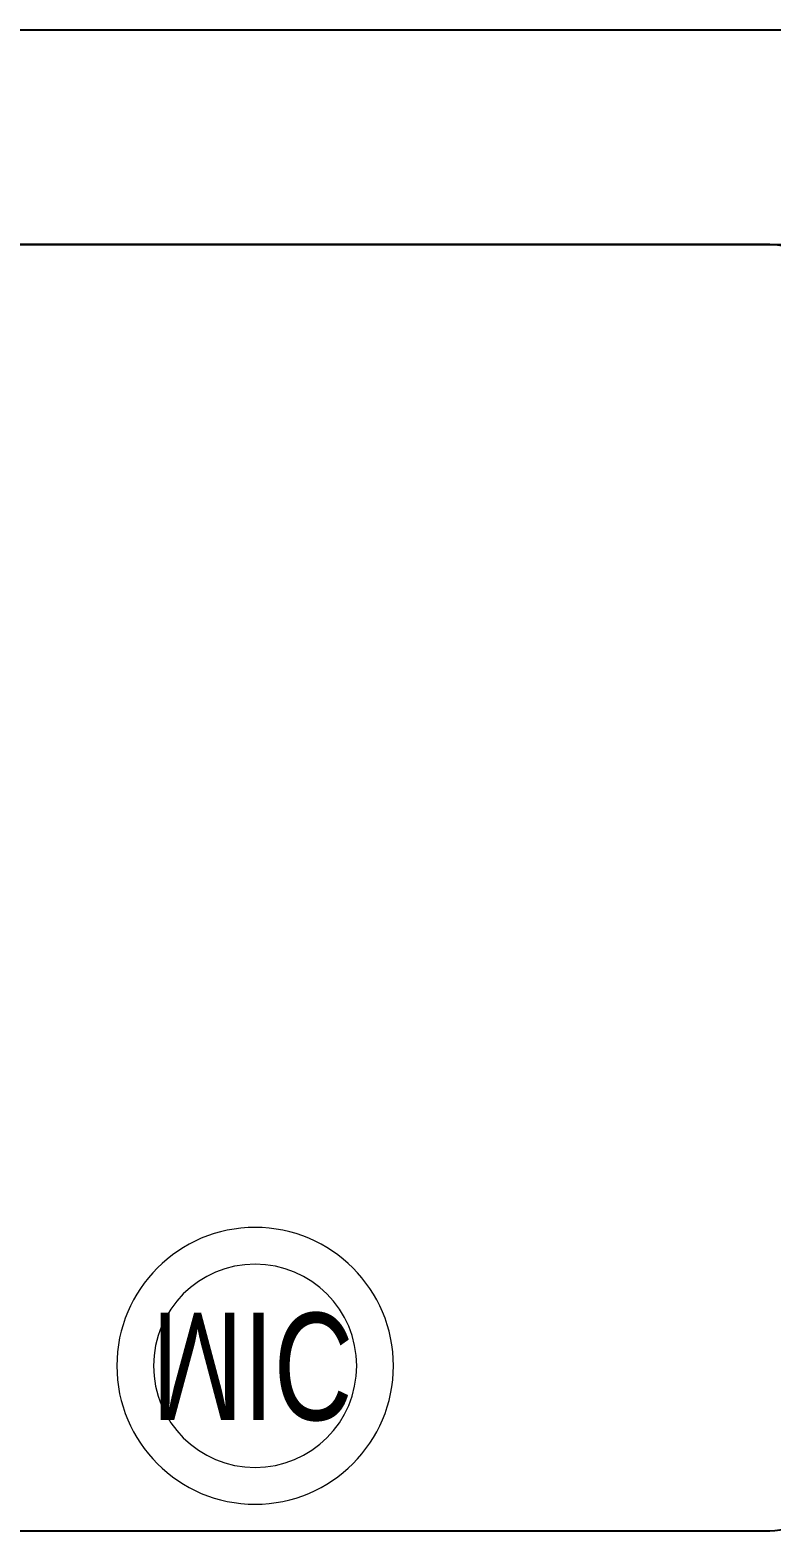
# Model space of a CAD drawing. Header units: feet. Extents: x 9424647 to 9430731, y -5939906 to -5917331.
# Drawn here: x 9426208 to 9426554, y -5922859 to -5922159 of the extents above; entities that cross this region are included whole.
import ezdxf

# ---------------------------------------------------------------- set-up
doc = ezdxf.new("R2010")
doc.units = ezdxf.units.FT
doc.header["$LTSCALE"] = 33
doc.header["$MEASUREMENT"] = 0
for name, color, linetype, lineweight in [('LENS-FURNITURE', 13, 'Continuous', 9), ('LENS-PARTITION', 21, 'Continuous', 25), ('LK-EQPMT', 3, 'Continuous', 18)]:
    doc.layers.add(name, color=color, linetype=linetype, lineweight=lineweight)
doc.layers.add('PDF_Geometry', color=7, linetype='Continuous')
doc.styles.get("Standard").update_dxf_attribs({"font": 'GILC____.TTF'})

# ---------------------------------------------------------------- blocks, each defined once
blk = doc.blocks.new('MOROTISED TABLE-TRIAL SET 950x600')
at = {"layer": 'PDF_Geometry', "lineweight": 25}
blk.add_lwpolyline([(415.5923622683621, 2.18279e-11), (550.0003704861738, 2.18279e-11, 0.4142524001247118), (599.9958994225599, 50.00260162355697), (599.9958994225599, 899.9973678589085, 0.4142518501714829), (550.0003704861738, 950.0000000000218), (50.00260613718999, 950.0000000000218, 0.4142929195148918), (4.605390131e-07, 899.9973678589085), (4.605390131e-07, 50.00260162355697, 0.414163635492108), (50.00260613718999, 2.18279e-11), (415.5923622683621, 2.18279e-11)], format="xyb", dxfattribs=at)
blk = doc.blocks.new('MIC')
at = {"layer": 'LK-EQPMT', "ltscale": 12}
for radius in [64.54701859105262, 47.40596281792385]:
    blk.add_circle((234.5401449967176, 64.54701859102352), radius, dxfattribs=at)
at = {"layer": 'LK-EQPMT', "ltscale": 12, "insert": (233.2398255821317, 64.46170233917655), "char_height": 50, "attachment_point": 5}
blk.add_mtext_dynamic_manual_height_columns('MIC', width=466.4796511627907, gutter_width=12.5, heights=[0], dxfattribs=at)

msp = doc.modelspace()

# ---------------------------------------------------------------- linework, layer by layer
at = {"layer": 'LENS-PARTITION'}
msp.add_lwpolyline([(9427522.719284646, -5922159.375834013), (9424876.787688803, -5922159.375834013), (9424876.787688803, -5922259.375834013), (9427522.719284646, -5922259.375834013)], close=True, dxfattribs=at)

# ---------------------------------------------------------------- block references
at = {"xscale": -1, "rotation": 180.0000000006899}
msp.add_blockref('MIC', (9426078.418321962, -5922717.809843883), dxfattribs=at)
at = {"layer": 'LENS-FURNITURE', "rotation": 270.0000000006899}
msp.add_blockref('MOROTISED TABLE-TRIAL SET 950x600', (9425650.661235748, -5922259.37583356), dxfattribs=at)

doc.saveas('drawing.dxf')
